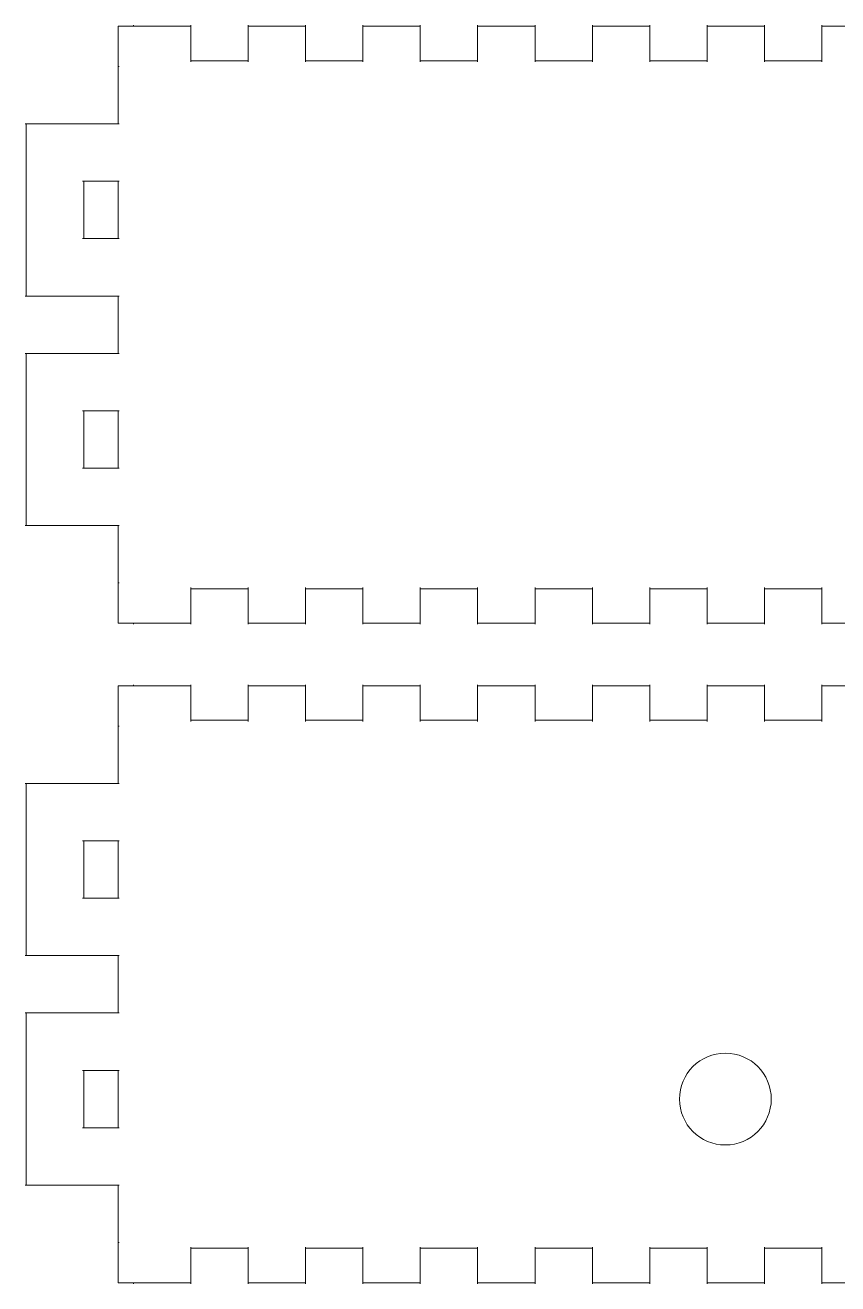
# Model space of a CAD drawing. Header units: centimetres. Extents: x -16.7 to 10.7, y -10.4 to 12.1.
# Drawn here: x -16.69 to -9.61, y 1.14 to 12.11 of the extents above; entities that cross this region are included whole.
import ezdxf

# ---------------------------------------------------------------- set-up
doc = ezdxf.new("R2010")
doc.units = ezdxf.units.CM
doc.header["$MEASUREMENT"] = 0
doc.layers.add('Layer 1', color=7, linetype='Continuous')

msp = doc.modelspace()

# ---------------------------------------------------------------- linework, layer by layer
at = {"layer": 'Layer 1', "color": 114, "lineweight": 20}
msp.add_ellipse((-10.59107, 2.75317), major_axis=(0, 0.4), ratio=1, dxfattribs=at)
at = {"layer": 'Layer 1', "color": 250, "lineweight": 20}
for points in [[(-15.88405, 11.8), (-15.88405, 11.8), (-15.88405, 12.10001), (-15.88405, 12.10001)], [(-15.75, 12.1), (-15.75, 12.1), (-15.88405, 12.10001), (-15.88405, 12.10001)], [(-15.75, 12.11), (-15.75, 12.11), (-15.75, 12.1), (-15.75, 12.1)], [(-15.75, 12.1), (-15.75, 12.1), (-15.25, 12.1), (-15.25, 12.1)], [(-15.25, 12.11), (-15.25, 12.11), (-15.25, 11.79), (-15.25, 11.79)], [(-14.75, 12.11), (-14.75, 12.11), (-14.75, 11.79), (-14.75, 11.79)], [(-14.75, 12.1), (-14.75, 12.1), (-14.25, 12.1), (-14.25, 12.1)], [(-14.25, 12.11), (-14.25, 12.11), (-14.25, 11.79), (-14.25, 11.79)], [(-13.75, 12.11), (-13.75, 12.11), (-13.75, 11.79), (-13.75, 11.79)], [(-13.75, 12.1), (-13.75, 12.1), (-13.25, 12.1), (-13.25, 12.1)], [(-13.25, 12.11), (-13.25, 12.11), (-13.25, 11.79), (-13.25, 11.79)], [(-12.75, 12.11), (-12.75, 12.11), (-12.75, 11.79), (-12.75, 11.79)], [(-12.75, 12.1), (-12.75, 12.1), (-12.25, 12.1), (-12.25, 12.1)], [(-12.25, 12.11), (-12.25, 12.11), (-12.25, 11.79), (-12.25, 11.79)], [(-11.75, 12.11), (-11.75, 12.11), (-11.75, 11.79), (-11.75, 11.79)], [(-11.75, 12.1), (-11.75, 12.1), (-11.25, 12.1), (-11.25, 12.1)], [(-11.25, 12.11), (-11.25, 12.11), (-11.25, 11.79), (-11.25, 11.79)], [(-10.75, 12.11), (-10.75, 12.11), (-10.75, 11.79), (-10.75, 11.79)], [(-10.75, 12.1), (-10.75, 12.1), (-10.25, 12.1), (-10.25, 12.1)], [(-10.25, 12.11), (-10.25, 12.11), (-10.25, 11.79), (-10.25, 11.79)], [(-9.75, 12.11), (-9.75, 12.11), (-9.75, 11.79), (-9.75, 11.79)], [(-9.75, 12.1), (-9.75, 12.1), (-9.25, 12.1), (-9.25, 12.1)], [(-15.88405, 11.25), (-15.88405, 11.25), (-15.88405, 11.8), (-15.88405, 11.8)], [(-15.88405, 11.75), (-15.88405, 11.75), (-15.87405, 11.75), (-15.87405, 11.75)], [(-15.25, 11.8), (-15.25, 11.8), (-14.75, 11.8), (-14.75, 11.8)], [(-14.25, 11.8), (-14.25, 11.8), (-13.75, 11.8), (-13.75, 11.8)], [(-13.25, 11.8), (-13.25, 11.8), (-12.75, 11.8), (-12.75, 11.8)], [(-12.25, 11.8), (-12.25, 11.8), (-11.75, 11.8), (-11.75, 11.8)], [(-11.25, 11.8), (-11.25, 11.8), (-10.75, 11.8), (-10.75, 11.8)], [(-10.25, 11.8), (-10.25, 11.8), (-9.75, 11.8), (-9.75, 11.8)], [(-16.69405, 11.25), (-16.69405, 11.25), (-15.87405, 11.25), (-15.87405, 11.25)], [(-16.68405, 11.25), (-16.68405, 11.25), (-16.68405, 9.75), (-16.68405, 9.75)], [(-16.19405, 10.75), (-16.19405, 10.75), (-15.87405, 10.75), (-15.87405, 10.75)], [(-16.18405, 10.75), (-16.18405, 10.75), (-16.18405, 10.25), (-16.18405, 10.25)], [(-15.88405, 10.25), (-15.88405, 10.25), (-15.88405, 10.75), (-15.88405, 10.75)], [(-16.19405, 10.25), (-16.19405, 10.25), (-15.87405, 10.25), (-15.87405, 10.25)], [(-16.69405, 9.75), (-16.69405, 9.75), (-15.87405, 9.75), (-15.87405, 9.75)], [(-15.88405, 9.25), (-15.88405, 9.25), (-15.88405, 9.75), (-15.88405, 9.75)], [(-16.69405, 9.25), (-16.69405, 9.25), (-15.87405, 9.25), (-15.87405, 9.25)], [(-16.68405, 9.25), (-16.68405, 9.25), (-16.68405, 7.75), (-16.68405, 7.75)], [(-16.19405, 8.75), (-16.19405, 8.75), (-15.87405, 8.75), (-15.87405, 8.75)], [(-16.18405, 8.75), (-16.18405, 8.75), (-16.18405, 8.25), (-16.18405, 8.25)], [(-15.88405, 8.25), (-15.88405, 8.25), (-15.88405, 8.75), (-15.88405, 8.75)], [(-16.19405, 8.25), (-16.19405, 8.25), (-15.87405, 8.25), (-15.87405, 8.25)], [(-16.69405, 7.75), (-16.69405, 7.75), (-15.87405, 7.75), (-15.87405, 7.75)], [(-15.88405, 7.20001), (-15.88405, 7.20001), (-15.88405, 7.75), (-15.88405, 7.75)], [(-15.88405, 7.25), (-15.88405, 7.25), (-15.87405, 7.25), (-15.87405, 7.25)], [(-15.88405, 7.20001), (-15.88405, 7.20001), (-15.88405, 6.89999), (-15.88405, 6.89999)], [(-15.25, 7.21001), (-15.25, 7.21001), (-15.25, 6.89001), (-15.25, 6.89001)], [(-14.75, 7.20001), (-14.75, 7.20001), (-15.25, 7.20001), (-15.25, 7.20001)], [(-14.75, 7.21001), (-14.75, 7.21001), (-14.75, 6.89001), (-14.75, 6.89001)], [(-14.25, 7.21001), (-14.25, 7.21001), (-14.25, 6.89001), (-14.25, 6.89001)], [(-13.75, 7.20001), (-13.75, 7.20001), (-14.25, 7.20001), (-14.25, 7.20001)], [(-13.75, 7.21001), (-13.75, 7.21001), (-13.75, 6.89001), (-13.75, 6.89001)], [(-13.25, 7.21001), (-13.25, 7.21001), (-13.25, 6.89001), (-13.25, 6.89001)], [(-12.75, 7.20001), (-12.75, 7.20001), (-13.25, 7.20001), (-13.25, 7.20001)], [(-12.75, 7.21001), (-12.75, 7.21001), (-12.75, 6.89001), (-12.75, 6.89001)], [(-12.25, 7.21001), (-12.25, 7.21001), (-12.25, 6.89001), (-12.25, 6.89001)], [(-11.75, 7.20001), (-11.75, 7.20001), (-12.25, 7.20001), (-12.25, 7.20001)], [(-11.75, 7.21001), (-11.75, 7.21001), (-11.75, 6.89001), (-11.75, 6.89001)], [(-11.25, 7.21001), (-11.25, 7.21001), (-11.25, 6.89001), (-11.25, 6.89001)], [(-10.75, 7.20001), (-10.75, 7.20001), (-11.25, 7.20001), (-11.25, 7.20001)], [(-10.75, 7.21001), (-10.75, 7.21001), (-10.75, 6.89001), (-10.75, 6.89001)], [(-10.25, 7.21001), (-10.25, 7.21001), (-10.25, 6.89001), (-10.25, 6.89001)], [(-9.75, 7.20001), (-9.75, 7.20001), (-10.25, 7.20001), (-10.25, 7.20001)], [(-9.75, 7.21001), (-9.75, 7.21001), (-9.75, 6.89001), (-9.75, 6.89001)], [(-15.75, 6.9), (-15.75, 6.9), (-15.88405, 6.89999), (-15.88405, 6.89999)], [(-15.75, 6.9), (-15.75, 6.9), (-15.25, 6.9), (-15.25, 6.9)], [(-15.75, 6.9), (-15.75, 6.9), (-15.75, 6.89001), (-15.75, 6.89001)], [(-14.75, 6.9), (-14.75, 6.9), (-14.25, 6.9), (-14.25, 6.9)], [(-13.75, 6.9), (-13.75, 6.9), (-13.25, 6.9), (-13.25, 6.9)], [(-12.75, 6.9), (-12.75, 6.9), (-12.25, 6.9), (-12.25, 6.9)], [(-11.75, 6.9), (-11.75, 6.9), (-11.25, 6.9), (-11.25, 6.9)], [(-10.75, 6.9), (-10.75, 6.9), (-10.25, 6.9), (-10.25, 6.9)], [(-9.75, 6.9), (-9.75, 6.9), (-9.25, 6.9), (-9.25, 6.9)], [(-15.75, 6.36317), (-15.75, 6.36317), (-15.75, 6.35317), (-15.75, 6.35317)], [(-15.25, 6.36317), (-15.25, 6.36317), (-15.25, 6.04317), (-15.25, 6.04317)], [(-14.75, 6.36317), (-14.75, 6.36317), (-14.75, 6.04317), (-14.75, 6.04317)], [(-14.25, 6.36317), (-14.25, 6.36317), (-14.25, 6.04317), (-14.25, 6.04317)], [(-13.75, 6.36317), (-13.75, 6.36317), (-13.75, 6.04317), (-13.75, 6.04317)], [(-13.25, 6.36317), (-13.25, 6.36317), (-13.25, 6.04317), (-13.25, 6.04317)], [(-12.75, 6.36317), (-12.75, 6.36317), (-12.75, 6.04317), (-12.75, 6.04317)], [(-12.25, 6.36317), (-12.25, 6.36317), (-12.25, 6.04317), (-12.25, 6.04317)], [(-11.75, 6.36317), (-11.75, 6.36317), (-11.75, 6.04317), (-11.75, 6.04317)], [(-11.25, 6.36317), (-11.25, 6.36317), (-11.25, 6.04317), (-11.25, 6.04317)], [(-10.75, 6.36317), (-10.75, 6.36317), (-10.75, 6.04317), (-10.75, 6.04317)], [(-10.25, 6.36317), (-10.25, 6.36317), (-10.25, 6.04317), (-10.25, 6.04317)], [(-9.75, 6.36317), (-9.75, 6.36317), (-9.75, 6.04317), (-9.75, 6.04317)], [(-15.88405, 6.05317), (-15.88405, 6.05317), (-15.88405, 6.35318), (-15.88405, 6.35318)], [(-15.75, 6.35317), (-15.75, 6.35317), (-15.88405, 6.35318), (-15.88405, 6.35318)], [(-15.75, 6.35317), (-15.75, 6.35317), (-15.25, 6.35317), (-15.25, 6.35317)], [(-14.75, 6.35317), (-14.75, 6.35317), (-14.25, 6.35317), (-14.25, 6.35317)], [(-13.75, 6.35317), (-13.75, 6.35317), (-13.25, 6.35317), (-13.25, 6.35317)], [(-12.75, 6.35317), (-12.75, 6.35317), (-12.25, 6.35317), (-12.25, 6.35317)], [(-11.75, 6.35317), (-11.75, 6.35317), (-11.25, 6.35317), (-11.25, 6.35317)], [(-10.75, 6.35317), (-10.75, 6.35317), (-10.25, 6.35317), (-10.25, 6.35317)], [(-9.75, 6.35317), (-9.75, 6.35317), (-9.25, 6.35317), (-9.25, 6.35317)], [(-15.88405, 5.50317), (-15.88405, 5.50317), (-15.88405, 6.05317), (-15.88405, 6.05317)], [(-15.25, 6.05317), (-15.25, 6.05317), (-14.75, 6.05317), (-14.75, 6.05317)], [(-14.25, 6.05317), (-14.25, 6.05317), (-13.75, 6.05317), (-13.75, 6.05317)], [(-13.25, 6.05317), (-13.25, 6.05317), (-12.75, 6.05317), (-12.75, 6.05317)], [(-12.25, 6.05317), (-12.25, 6.05317), (-11.75, 6.05317), (-11.75, 6.05317)], [(-11.25, 6.05317), (-11.25, 6.05317), (-10.75, 6.05317), (-10.75, 6.05317)], [(-10.25, 6.05317), (-10.25, 6.05317), (-9.75, 6.05317), (-9.75, 6.05317)], [(-15.88405, 6.00317), (-15.88405, 6.00317), (-15.87405, 6.00317), (-15.87405, 6.00317)], [(-16.69405, 5.50317), (-16.69405, 5.50317), (-15.87405, 5.50317), (-15.87405, 5.50317)], [(-16.68405, 5.50317), (-16.68405, 5.50317), (-16.68405, 4.00317), (-16.68405, 4.00317)], [(-16.19405, 5.00317), (-16.19405, 5.00317), (-15.87405, 5.00317), (-15.87405, 5.00317)], [(-16.18405, 5.00317), (-16.18405, 5.00317), (-16.18405, 4.50317), (-16.18405, 4.50317)], [(-15.88405, 4.50317), (-15.88405, 4.50317), (-15.88405, 5.00317), (-15.88405, 5.00317)], [(-16.19405, 4.50317), (-16.19405, 4.50317), (-15.87405, 4.50317), (-15.87405, 4.50317)], [(-16.69405, 4.00317), (-16.69405, 4.00317), (-15.87405, 4.00317), (-15.87405, 4.00317)], [(-15.88405, 3.50317), (-15.88405, 3.50317), (-15.88405, 4.00317), (-15.88405, 4.00317)], [(-16.69405, 3.50317), (-16.69405, 3.50317), (-15.87405, 3.50317), (-15.87405, 3.50317)], [(-16.68405, 3.50317), (-16.68405, 3.50317), (-16.68405, 2.00317), (-16.68405, 2.00317)], [(-16.19405, 3.00317), (-16.19405, 3.00317), (-15.87405, 3.00317), (-15.87405, 3.00317)], [(-16.18405, 3.00317), (-16.18405, 3.00317), (-16.18405, 2.50317), (-16.18405, 2.50317)], [(-15.88405, 2.50317), (-15.88405, 2.50317), (-15.88405, 3.00317), (-15.88405, 3.00317)], [(-16.19405, 2.50317), (-16.19405, 2.50317), (-15.87405, 2.50317), (-15.87405, 2.50317)], [(-16.69405, 2.00317), (-16.69405, 2.00317), (-15.87405, 2.00317), (-15.87405, 2.00317)], [(-15.88405, 1.45318), (-15.88405, 1.45318), (-15.88405, 2.00317), (-15.88405, 2.00317)], [(-15.88405, 1.50317), (-15.88405, 1.50317), (-15.87405, 1.50317), (-15.87405, 1.50317)], [(-15.88405, 1.45318), (-15.88405, 1.45318), (-15.88405, 1.15316), (-15.88405, 1.15316)], [(-15.25, 1.46318), (-15.25, 1.46318), (-15.25, 1.14318), (-15.25, 1.14318)], [(-14.75, 1.45318), (-14.75, 1.45318), (-15.25, 1.45318), (-15.25, 1.45318)], [(-14.75, 1.46318), (-14.75, 1.46318), (-14.75, 1.14318), (-14.75, 1.14318)], [(-14.25, 1.46318), (-14.25, 1.46318), (-14.25, 1.14318), (-14.25, 1.14318)], [(-13.75, 1.45318), (-13.75, 1.45318), (-14.25, 1.45318), (-14.25, 1.45318)], [(-13.75, 1.46318), (-13.75, 1.46318), (-13.75, 1.14318), (-13.75, 1.14318)], [(-13.25, 1.46318), (-13.25, 1.46318), (-13.25, 1.14318), (-13.25, 1.14318)], [(-12.75, 1.45318), (-12.75, 1.45318), (-13.25, 1.45318), (-13.25, 1.45318)], [(-12.75, 1.46318), (-12.75, 1.46318), (-12.75, 1.14318), (-12.75, 1.14318)], [(-12.25, 1.46318), (-12.25, 1.46318), (-12.25, 1.14318), (-12.25, 1.14318)], [(-11.75, 1.45318), (-11.75, 1.45318), (-12.25, 1.45318), (-12.25, 1.45318)], [(-11.75, 1.46318), (-11.75, 1.46318), (-11.75, 1.14318), (-11.75, 1.14318)], [(-11.25, 1.46318), (-11.25, 1.46318), (-11.25, 1.14318), (-11.25, 1.14318)], [(-10.75, 1.45318), (-10.75, 1.45318), (-11.25, 1.45318), (-11.25, 1.45318)], [(-10.75, 1.46318), (-10.75, 1.46318), (-10.75, 1.14318), (-10.75, 1.14318)], [(-10.25, 1.46318), (-10.25, 1.46318), (-10.25, 1.14318), (-10.25, 1.14318)], [(-9.75, 1.45318), (-9.75, 1.45318), (-10.25, 1.45318), (-10.25, 1.45318)], [(-9.75, 1.46318), (-9.75, 1.46318), (-9.75, 1.14318), (-9.75, 1.14318)], [(-15.75, 1.15317), (-15.75, 1.15317), (-15.88405, 1.15316), (-15.88405, 1.15316)], [(-15.75, 1.15317), (-15.75, 1.15317), (-15.25, 1.15317), (-15.25, 1.15317)], [(-15.75, 1.15317), (-15.75, 1.15317), (-15.75, 1.14318), (-15.75, 1.14318)], [(-14.75, 1.15317), (-14.75, 1.15317), (-14.25, 1.15317), (-14.25, 1.15317)], [(-13.75, 1.15317), (-13.75, 1.15317), (-13.25, 1.15317), (-13.25, 1.15317)], [(-12.75, 1.15317), (-12.75, 1.15317), (-12.25, 1.15317), (-12.25, 1.15317)], [(-11.75, 1.15317), (-11.75, 1.15317), (-11.25, 1.15317), (-11.25, 1.15317)], [(-10.75, 1.15317), (-10.75, 1.15317), (-10.25, 1.15317), (-10.25, 1.15317)], [(-9.75, 1.15317), (-9.75, 1.15317), (-9.25, 1.15317), (-9.25, 1.15317)]]:
    msp.add_open_spline(points, degree=3, dxfattribs=at)

doc.saveas('drawing.dxf')
